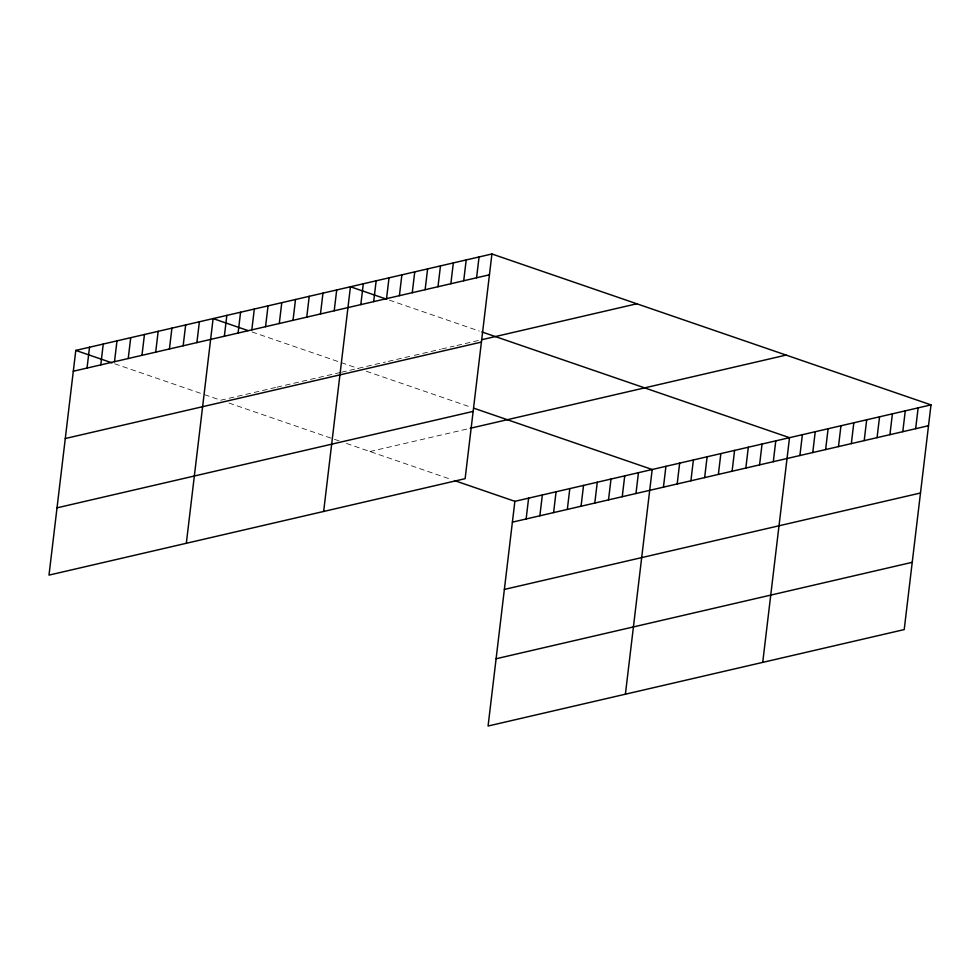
<?xml version="1.0" encoding="UTF-8"?>
<svg xmlns="http://www.w3.org/2000/svg" width="980" height="980" viewBox="0 0 980 980"><rect width="100%" height="100%" fill="white"/><g stroke="black" fill="none" stroke-linecap="round" stroke-linejoin="round"><path stroke-width="0.73" stroke-dasharray="4.9 3.68" d="M275.613 387.48L220.696 400.22L204.587 394.683M276.997 387.161L340.158 372.523M341.53 372.204L385.471 362.024M388.227 361.387L412.935 355.654M414.32 355.348L440.4 349.296M441.772 348.978L454.132 346.112M456.888 345.474L481.596 339.754M369.974 451.523L468.844 428.615M389.342 300.137L479.232 331.032M252.019 331.963L358.006 368.394M366.3 371.236L471.356 407.349M114.697 363.788L201.905 393.764M228.989 403.062L339.57 441.074M346.479 443.45L450.482 479.196"/><path stroke-width="1.47" d="M491.923 253.979L75.791 350.411L49 575.113L465.12 478.669L491.923 253.979L931 404.887L904.209 629.589L488.077 726.021L514.88 501.331L931 404.887M87.036 368.063L89.523 347.226M100.769 364.879L103.255 344.054M114.501 361.694L116.988 340.869M128.233 358.509L130.72 337.684M141.965 355.336L144.452 334.499M155.697 352.151L158.184 331.313M169.43 348.966L171.917 328.141M183.162 345.781L185.649 324.956M196.894 342.608L199.381 321.771M186.323 543.288L213.113 318.586L248.001 330.579M224.359 336.238L226.846 315.401M238.091 333.053L240.578 312.228M251.823 329.868L254.31 309.043M265.555 326.695L268.042 305.858M279.288 323.51L281.775 302.673M293.02 320.325L295.507 299.488M306.752 317.14L309.239 296.315M320.485 313.955L322.971 293.13M334.217 310.783L336.704 289.945M323.645 511.462L350.436 286.76L386.659 299.219M360.812 304.608L363.298 283.784M373.674 301.632L376.161 280.807M386.537 298.655L389.023 277.818M399.399 295.666L401.886 274.841M412.262 292.689L414.748 271.864M425.124 289.713L427.611 268.875M437.987 286.724L440.473 265.899M450.849 283.747L453.336 262.922M463.712 280.77L466.198 259.933M476.574 277.781L479.061 256.956M526.125 518.984L528.612 498.146M539.858 515.798L542.344 494.961M553.59 512.614L556.077 491.776M567.322 509.429L569.809 488.604M581.054 506.244L583.541 485.419M594.787 503.071L597.273 482.234M608.519 499.886L611.005 479.049M622.251 496.701L624.726 475.863M635.983 493.516L638.458 472.691M625.399 694.195L652.19 469.506L474.124 408.305M663.448 487.158L665.922 466.321M677.18 483.973L679.655 463.136M690.912 480.788L693.387 459.951M704.645 477.603L707.119 456.778M718.377 474.418L720.851 453.593M732.109 471.245L734.583 450.408M745.841 468.06L748.316 447.223M759.573 464.875L762.048 444.038M773.306 461.69L775.78 440.865M762.722 662.382L789.513 437.68L481.915 331.951M799.901 455.529L802.375 434.704M812.763 452.552L815.238 431.715M825.626 449.563L828.1 428.738M838.476 446.586L840.963 425.761M851.338 443.609L853.825 422.772M864.201 440.62L866.688 419.795M877.063 437.644L879.55 416.819M889.926 434.667L892.413 413.829M902.788 431.678L905.275 410.853M915.651 428.701L918.138 407.876M73.304 371.249L489.437 274.804M481.596 339.754L636.816 303.776M65.293 438.526L481.413 342.081M57.024 507.836L473.144 411.392M470.216 428.297L786.107 355.091M512.393 522.156L928.513 425.724M504.369 589.433L920.49 493.001M496.101 658.756L912.233 562.312M75.791 350.411L112.014 362.857M454.5 480.58L514.88 501.331"/></g></svg>
